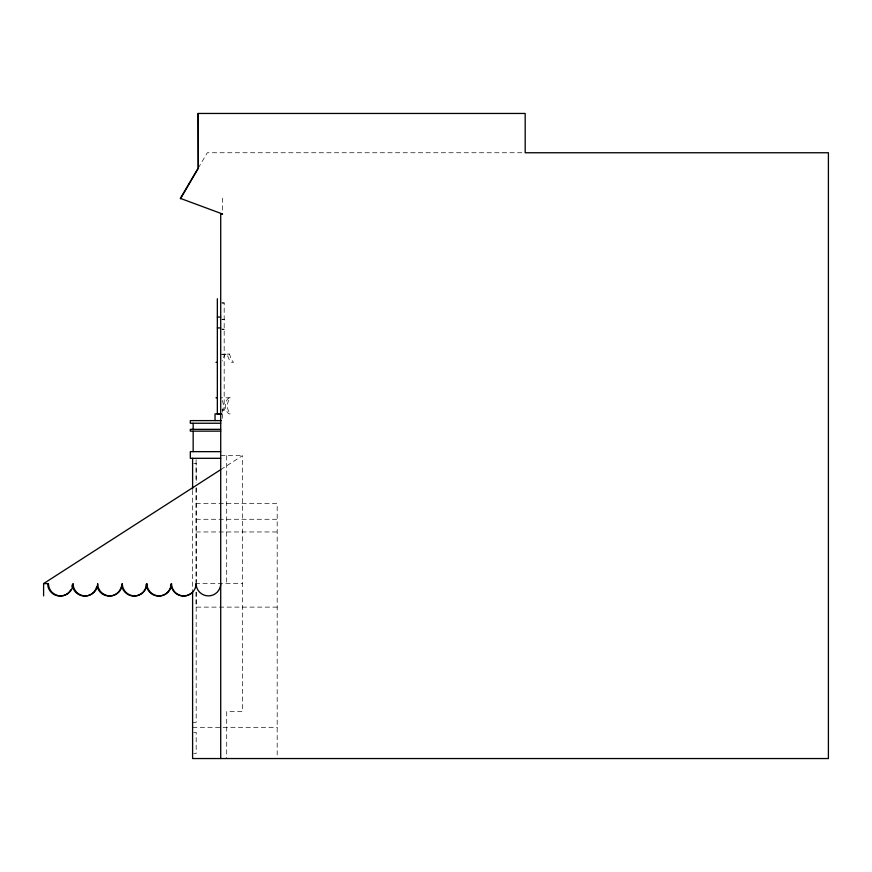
<?xml version="1.0" encoding="UTF-8"?>
<svg xmlns="http://www.w3.org/2000/svg" width="872" height="872" viewBox="0 0 872 872"><rect width="100%" height="100%" fill="white"/><g stroke="black" fill="none" stroke-linecap="round" stroke-linejoin="round"><path stroke-width="0.65" stroke-dasharray="4.36 3.27" d="M221.041 354.294L226.894 354.108L229.598 360.507L231.68 362.349L233.533 362.349L231.102 359.21L229.565 354.108L224.758 354.294L222.556 360.964M222.218 412.26L223.635 405.84L222.218 399.42M198.216 168.143L207.318 152.753L523.821 152.753M220.714 469.659L242.481 455.653L242.481 711.53L226.709 711.53L226.709 758.542M229.085 397.796C224.006 401.066 224.006 410.614 229.085 413.884L230.611 413.884C226.349 410.123 226.349 401.545 230.611 397.796L220.714 397.796M221.902 302.78L224.18 302.78L224.18 410.243L221.902 410.243M221.902 303.14L224.18 303.14M221.902 319.261L224.18 319.261M221.902 319.621L224.18 319.621M221.902 329.104L224.18 329.104M221.902 329.463L224.18 329.463M226.829 354.108L229.565 354.108M222.6 354.294L224.758 354.294M221.902 409.873L224.18 409.873M220.714 455.653L242.481 455.653M193.791 463.315L196.178 463.315L196.178 482.303M196.102 503.613L277.187 503.613L277.187 758.542M196.102 519.276L277.187 519.276M196.102 531.964L277.187 531.964M195.295 583.597L242.481 583.597M277.187 607.119L196.102 607.119L196.102 591.336M192.603 722.31L196.178 722.31L196.178 592.132M192.603 727.313L277.187 727.313M193.791 732.317L196.178 732.317L196.178 753.539L193.791 753.539M226.709 455.653L226.709 583.597M222.6 198.129L222.6 212.703M222.6 413.884L222.6 420.609M196.178 487.721L196.178 582.638M196.102 459.664L196.102 482.663M196.102 488.069L196.102 582.485M192.603 490.435L192.603 592.153"/><path stroke-width="1.31" d="M47.807 583.597L48.025 586.812A12.459 12.459 0 0 0 70.85 589.821M72.093 586.812L72.365 584.785L72.627 586.812A12.459 12.459 0 0 0 96.705 586.812M146.409 583.989L146.038 586.812A12.459 12.459 0 0 1 121.96 586.812L121.633 584.393M180.646 198.478L222.6 214.032L220.714 214.032L220.714 758.542M181.322 197.312L198.336 168.143L198.097 113.458L525.184 113.458L525.184 152.753L828.4 152.753L828.4 758.542L192.603 758.542L192.603 591.456M180.264 198.565L198.216 168.143L198.216 113.458M43.6 595.892L43.6 583.597L220.714 469.659M217.346 317.059L220.714 317.059M217.346 327.927L220.714 327.927M215.984 362.349L217.193 362.349M215.984 397.796L217.193 397.796M221.346 413.884L215.035 413.884L215.035 420.609M220.714 414.244L217.346 414.244L217.346 298.736M221.346 420.609L190.314 420.609L190.314 423.247L220.714 423.247M220.714 429.34L190.314 429.34L190.314 431.139L220.714 431.139M220.714 451.652L190.314 451.652L190.314 458.312L220.714 458.312M43.6 583.597L48.44 583.597A12.306 12.306 0 0 0 60.746 595.892A12.306 12.306 0 0 0 73.052 583.597A12.306 12.306 0 0 0 85.358 595.892A12.306 12.306 0 0 0 97.664 583.597A12.306 12.306 0 0 0 109.959 595.892A12.306 12.306 0 0 0 122.265 583.597A12.306 12.306 0 0 0 134.571 595.892A12.306 12.306 0 0 0 146.877 583.597A12.306 12.306 0 0 0 159.184 595.892A12.306 12.306 0 0 0 171.49 583.597A12.306 12.306 0 0 0 183.796 595.892A12.306 12.306 0 0 0 196.102 583.597A12.306 12.306 0 0 0 208.408 595.892A12.306 12.306 0 0 0 220.714 583.597M146.354 584.393L146.67 586.812A12.459 12.459 0 0 0 170.749 586.812L171.119 583.989L171.49 586.812A12.459 12.459 0 0 0 192.341 592.404M193.159 423.247L193.159 429.34M193.159 431.139L193.159 451.652M192.603 458.312L192.603 489.083M180.646 197.89L180.646 198.696M121.317 586.812A12.459 12.459 0 0 1 97.239 586.812"/></g></svg>
